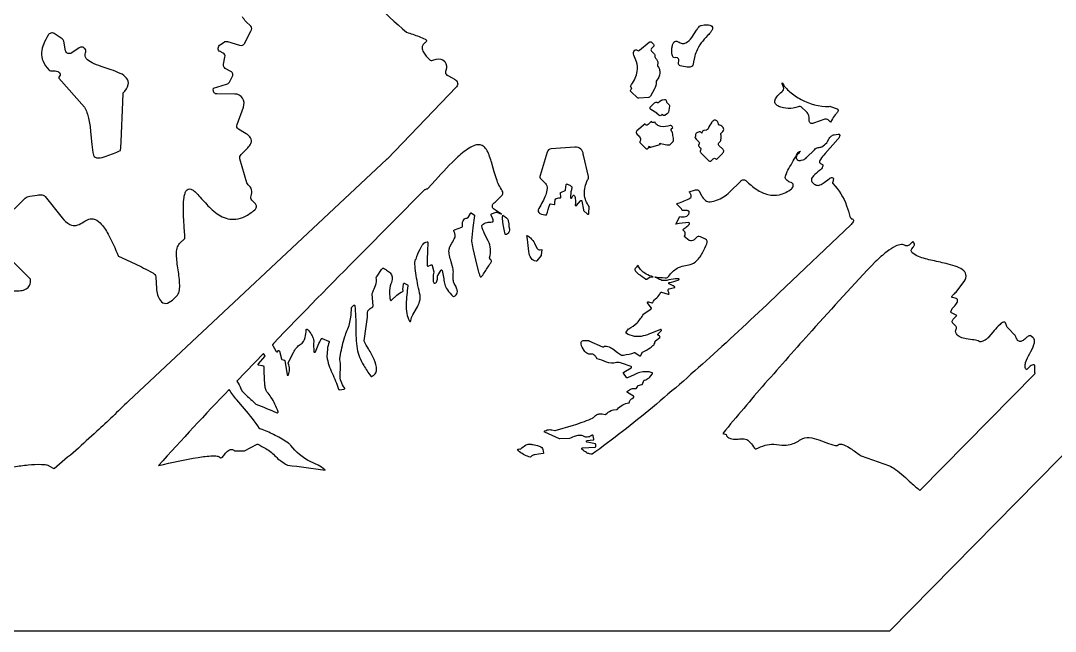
# Model space of a CAD drawing. Extents: x -22 to 58, y -5 to 29.
# Drawn here: x 4.61 to 18.03, y -5 to 2.92 of the extents above; entities that cross this region are included whole.
import ezdxf

# ---------------------------------------------------------------- set-up
doc = ezdxf.new("R2010")
doc.units = 0
doc.header["$LTSCALE"] = 100
doc.layers.add('LAYER_1', color=1, linetype='CONTINUOUS')

msp = doc.modelspace()

# ---------------------------------------------------------------- linework, layer by layer
at = {"layer": 'LAYER_1', "color": 7}
msp.add_lwpolyline([(-5.497102, 11.498908), (32.127996, 11.498865), (15.876968, -4.999994), (-21.998087, -4.999998), (-5.497102, 11.498908)], close=True, dxfattribs=at)
at = {"layer": 'LAYER_1', "color": 0}
for points in [[(8.842035, 3.63143, 0.078516), (9.613968, 2.765365, -0.010435), (9.774321, 2.710512, -0.041572), (9.852626, 2.676066, -0.080146), (9.868325, 2.663784, -0.207035), (9.87229, 2.65335, -0.154863), (9.867446, 2.64368, -0.040768), (9.856719, 2.633687, 0.048629), (9.82932, 2.608398, 0.167756), (9.8135, 2.568807, 0.143222), (9.832666, 2.506235, 0.065436), (9.910224, 2.412006, 0.281078), (9.951988, 2.402809), (9.998449, 2.416109, -0.305601), (10.108492, 2.387208, -0.292294), (10.121193, 2.271708, 0.132901), (10.115903, 2.242687, 0.150183), (10.125856, 2.220779, 0.078406), (10.14692, 2.203641), (10.205864, 2.174301), (10.235481, 2.157411, -0.186417), (10.274355, 2.107474, -0.26394), (10.260788, 2.060092), (9.359606, 1.121738), (9.358468, 1.120601), (6.003237, -2.016777, -0.009065), (5.59409, -2.407605, -0.015983), (5.039237, -2.892363), (4.976737, -2.859502, 0.085391), (4.962366, -2.851794, 0.040346), (4.940541, -2.846051, 0.036599), (4.87825, -2.840012, 0.03015), (4.705128, -2.846611, 0.022688), (4.516874, -2.872179, 0.045483)], [(4.521398, 0.472719), (4.663571, 0.614892, -0.14166), (4.692284, 0.631285, -0.033377), (4.820757, 0.655623, -0.057273), (4.884488, 0.656145, -0.06928), (4.908475, 0.649868, -0.134143), (4.924256, 0.637849), (4.925638, 0.63603), (5.144284, 0.362026, 0.11076), (5.244868, 0.272975, 0.174108), (5.328468, 0.262256, 0.079989), (5.402216, 0.294557), (5.437625, 0.315805), (5.473246, 0.334567, -0.150262), (5.548687, 0.346974, -0.15703), (5.635674, 0.296468, -0.068594), (5.741338, 0.147736, -0.030309), (5.872812, -0.134533, -0.073859), (5.872812, -0.134533, -0.033779), (5.872822, -0.134549), (5.877721, -0.137094), (6.09041, -0.236891, -0.021421), (6.311347, -0.349656, -0.04522), (6.346818, -0.373749, -0.192374), (6.361666, -0.404333), (6.365551, -0.487162, 0.021449), (6.370685, -0.574425, 0.06236), (6.389634, -0.657898, 0.107025), (6.434964, -0.729356, 0.295511), (6.510375, -0.745302, 0.118189), (6.595535, -0.688569), (6.62908, -0.655026, 0.132875), (6.661176, -0.595352, 0.064798), (6.670043, -0.51378, 0.034622), (6.64906, -0.314144, -0.034607), (6.628072, -0.114512, -0.064792), (6.636933, -0.032947, -0.132892), (6.66902, 0.026719), (6.734642, 0.092337, 0.110169), (6.73551, 0.093938, 0.041977), (6.736149, 0.096738, 0.031454), (6.736797, 0.105742), (6.735954, 0.136069), (6.728801, 0.235536, -0.022109), (6.717334, 0.506052, -0.037315), (6.727134, 0.629292, -0.040271), (6.739004, 0.67745, -0.077027), (6.756699, 0.712649, -0.145994), (6.781099, 0.731901, -0.160856), (6.813087, 0.732217, -0.090662), (6.853545, 0.71061, -0.046667), (6.903355, 0.664092, 0.008009), (7.036378, 0.516338, 0.074273), (7.199143, 0.385243, 0.16058), (7.398779, 0.343274, 0.082144), (7.514651, 0.378359, 0.062627), (7.642413, 0.462899, 0.199385), (7.664284, 0.503006, 0.23581), (7.650855, 0.542923), (7.605099, 0.58868, -0.295839), (7.595193, 0.643034, 0.154183), (7.601032, 0.724811, 0.173008), (7.557962, 0.78914, -0.164187), (7.541627, 0.813238), (7.450118, 1.12429, -0.278659), (7.466103, 1.180708), (7.541599, 1.256203, 0.055387), (7.582269, 1.305411, 0.09633), (7.599434, 1.34657, 0.24266), (7.579088, 1.410866, 0.073771), (7.512236, 1.461332), (7.430552, 1.51021, -0.179021), (7.411686, 1.535756, -0.160171), (7.413318, 1.569341), (7.495462, 1.796234, 0.244861), (7.484393, 1.911731, 0.26191), (7.385205, 1.964026), (7.15337, 1.965517, -0.207354), (7.118512, 1.980201, -0.205579), (7.105878, 2.016049), (7.107099, 2.040715), (7.277962, 2.091247, 0.200576), (7.314539, 2.120609), (7.35158, 2.186365, 0.188219), (7.357873, 2.226481, 0.215822), (7.335, 2.256727), (7.260807, 2.297219, -0.16948), (7.240433, 2.31937, -0.155903), (7.237846, 2.35068), (7.257224, 2.441755, 0.161344), (7.254166, 2.474093, 0.175928), (7.232339, 2.496215), (7.194812, 2.514478, -0.308543), (7.168705, 2.559092, -0.251797), (7.197552, 2.608242), (7.245256, 2.63847, -0.227097), (7.291496, 2.645526), (7.446996, 2.597058, 0.160883), (7.483442, 2.597894, 0.190141), (7.511666, 2.621892), (7.593485, 2.778935, 0.163506), (7.604054, 2.814456, 0.188072), (7.59028, 2.846069), (7.529575, 2.906778, -0.090275), (7.484554, 2.965774, -0.055828)], [(4.523541, -0.586855, 0.048083), (4.608506, -0.583647, 0.094114), (4.676034, -0.561822, 0.147239), (4.720309, -0.515723, 0.12267), (4.735512, -0.439695, -0.038187), (4.735598, -0.438656, 0.076663), (4.735718, -0.436512, 0.153369), (4.735299, -0.435674), (4.474674, -0.176569, -0.144613)]]:
    msp.add_lwpolyline(points, format="xyb", dxfattribs=at)
for points in [[(13.428228, 2.85318, -0.042309), (13.434058, 2.854988), (13.474578, 2.860931, -0.081874), (13.546322, 2.856802, -0.127196), (13.572417, 2.843174, -0.223211), (13.5817, 2.818047, -0.125595), (13.566452, 2.778577, -0.054013), (13.518953, 2.72192, 0.096343), (13.372611, 2.517245, 0.044303), (13.347313, 2.440059), (13.336037, 2.380442, -0.062002), (13.325365, 2.338992, -0.208873), (13.301876, 2.31631, -0.112216), (13.252152, 2.312995, -0.032022), (13.162771, 2.329648, -0.171428), (13.147143, 2.338737, -0.137722), (13.141223, 2.354031, -0.051222), (13.141122, 2.373025, 0.048617), (13.142823, 2.412097, 0.140614), (13.136848, 2.427164, 0.172349), (13.121139, 2.435912, 0.087065), (13.091807, 2.435837, -0.27521), (13.071411, 2.444683, -0.108133), (13.05858, 2.47319, -0.087743), (13.055251, 2.559607, -0.047644), (13.064574, 2.602726, -0.084438), (13.081103, 2.635923, -0.188195), (13.104747, 2.651805, -0.201238), (13.135417, 2.642974, 0.120909), (13.188312, 2.620962, 0.136139), (13.23494, 2.627782, 0.128126), (13.312618, 2.697848), (13.374899, 2.793029, -0.030948), (13.402279, 2.831242, -0.108771), (13.428228, 2.85318)], [(5.93702, 1.979633, 0.138203), (6.002706, 2.089614, 0.231416), (5.981316, 2.17128, 0.103512), (5.898279, 2.232359, 0.033369), (5.779026, 2.280581), (5.648985, 2.323674, -0.032464), (5.533586, 2.369367, -0.11515), (5.45826, 2.42539, -0.269407), (5.448437, 2.49947, 0.301362), (5.438209, 2.553069), (5.430964, 2.560313, 0.188529), (5.399273, 2.574095, 0.163942), (5.363717, 2.563408), (5.269575, 2.498738, -0.243898), (5.219941, 2.490841, -0.280776), (5.189496, 2.526444), (5.166563, 2.648592, 0.211588), (5.146784, 2.678959), (5.040917, 2.749274, 0.227505), (4.998582, 2.755133, 0.196655), (4.962221, 2.727017, 0.041093), (4.905012, 2.614278, 0.079046), (4.878416, 2.502258, 0.112997), (4.896348, 2.390954, 0.101319), (4.972721, 2.280365, 0.130297), (4.994311, 2.266403, 0.087347), (5.016126, 2.265019, -0.099952), (5.086968, 2.25871, -0.298412), (5.119968, 2.221912, -0.163432), (5.117338, 2.208332, 0.023883), (5.101869, 2.182669, 0.241171), (5.102764, 2.170785), (5.432835, 1.792517, -0.080296), (5.487338, 1.650363, -0.030663), (5.514241, 1.480173), (5.530225, 1.311051, 0.037261), (5.551968, 1.172101, 0.211662), (5.572167, 1.145673, 0.122947), (5.609688, 1.137353, 0.076827), (5.715497, 1.158265, 0.015889), (5.901741, 1.23292, 0.099), (5.901862, 1.232996, 0.057283), (5.901984, 1.233137, 0.054694), (5.902229, 1.233618, 0.038435), (5.902728, 1.235354), (5.905908, 1.265699), (5.91054, 1.349956), (5.929764, 1.860016), (5.936282, 1.976782), (5.936841, 1.979309, -0.086373), (5.93702, 1.979633)], [(12.568846, 2.53003, -0.191094), (12.586241, 2.539124, -0.240553), (12.603091, 2.533774), (12.605398, 2.531467, 0.208428), (12.620284, 2.525823, 0.169394), (12.636717, 2.532392), (12.75935, 2.636302, -0.17014), (12.77595, 2.642969, -0.211154), (12.790962, 2.63714), (12.816118, 2.611333, -0.220973), (12.821662, 2.595248, -0.17738), (12.813567, 2.578227), (12.791123, 2.555785, 0.177062), (12.782927, 2.538616, 0.22281), (12.788468, 2.522566), (12.82985, 2.481184, -0.276494), (12.834571, 2.460613, 0.216693), (12.838346, 2.43667, 0.036849), (12.845957, 2.426215), (12.85495, 2.415289, -0.27001), (12.868224, 2.344628, 0.283346), (12.873056, 2.323785, -0.13372), (12.893095, 2.28588, -0.080422), (12.897134, 2.235419, -0.178308), (12.858996, 2.14251, 0.236861), (12.850312, 2.12042, -0.149449), (12.827169, 2.03009), (12.775548, 1.937215, -0.265255), (12.7527, 1.920987), (12.625342, 1.910648, -0.215743), (12.609795, 1.915723), (12.524882, 1.993416, -0.238237), (12.518582, 2.009644, -0.1863), (12.526889, 2.027281), (12.537284, 2.037676), (12.524962, 2.049944, -0.194461), (12.519334, 2.063664, -0.160109), (12.524393, 2.079278), (12.530741, 2.088397, 0.11683), (12.604852, 2.258364, 0.115802), (12.594265, 2.381284), (12.561442, 2.468169, -0.096008), (12.556212, 2.501539, -0.173523), (12.568846, 2.53003)], [(14.484417, 2.111845, 0.078336), (14.584501, 1.994439, 0.058606), (14.731006, 1.894197, 0.128518), (15.094382, 1.804081, -0.164188), (15.113217, 1.804785), (15.200677, 1.77344, -0.220882), (15.209606, 1.765185, -0.143446), (15.210232, 1.750049, -0.129765), (15.188548, 1.710616, 0.042206), (15.137411, 1.643157), (15.114378, 1.598026), (15.0832, 1.629203, 0.29942), (15.037988, 1.637455), (14.892887, 1.585758, -0.239974), (14.853646, 1.589073, -0.263627), (14.836275, 1.622341, 0.062717), (14.832488, 1.680771, 0.137728), (14.796441, 1.736208), (14.740674, 1.79192, 0.309253), (14.693402, 1.799412, -0.096469), (14.564213, 1.778731, -0.10558), (14.44023, 1.804358, -0.118392), (14.401661, 1.834494, -0.192633), (14.390158, 1.876156, -0.137146), (14.41431, 1.929326, -0.067286), (14.482705, 1.993987, 0.146602), (14.502686, 2.020873, 0.172772), (14.503087, 2.051869), (14.487075, 2.09692, -0.088205), (14.484417, 2.111845)], [(12.982666, 1.875451), (12.983638, 1.866444, 0.197864), (12.98961, 1.85401), (13.020275, 1.825408, -0.263858), (13.025863, 1.80636), (13.0117, 1.730105, -0.208096), (12.99943, 1.711703), (12.96961, 1.691648, -0.154951), (12.954306, 1.687018, -0.185918), (12.940898, 1.692463), (12.929717, 1.703208), (12.918618, 1.692163, -0.177962), (12.901481, 1.68396, -0.222544), (12.885481, 1.689478), (12.86087, 1.714034, 0.059251), (12.857775, 1.716483), (12.780516, 1.765463, -0.268923), (12.77167, 1.781852, -0.207976), (12.779945, 1.801309), (12.830312, 1.851624, -0.147806), (12.844773, 1.859531, -0.177841), (12.859539, 1.857403, 0.060582), (12.867713, 1.853779, 0.129063), (12.875594, 1.853607, 0.094132), (12.884783, 1.858101, 0.039884), (12.896878, 1.868474), (12.90041, 1.871573), (12.920571, 1.885817, -0.138377), (12.933925, 1.890813), (12.961087, 1.892955, -0.193434), (12.975702, 1.888682, -0.200139), (12.982666, 1.875451)], [(12.832863, 1.606412), (12.828005, 1.601553, -0.228945), (12.806512, 1.593845, -0.294927), (12.79061, 1.606384), (12.788764, 1.611758), (12.745698, 1.569502, -0.237079), (12.723882, 1.561526, -0.301573), (12.708059, 1.574416), (12.707245, 1.57686), (12.600189, 1.486298, 0.187536), (12.590363, 1.469258, 0.230482), (12.594925, 1.452215, -0.018713), (12.636755, 1.408749, -0.130193), (12.646883, 1.385028, -0.140333), (12.641138, 1.354656, 0.14203), (12.638919, 1.341245, 0.165995), (12.644477, 1.329991), (12.707893, 1.266569, 0.041948), (12.718243, 1.257581, 0.079666), (12.726685, 1.25317, 0.26339), (12.739693, 1.255647, 0.081129), (12.750615, 1.269134), (12.76315, 1.28877), (12.765185, 1.272731), (12.901792, 1.31197), (12.899839, 1.326302, 0.039462), (12.909391, 1.322705), (12.966565, 1.309891, 0.03393), (13.007811, 1.305573, 0.046014), (13.023181, 1.306455, 0.051085), (13.028651, 1.307915, 0.100646), (13.032299, 1.310152), (13.071048, 1.348903, 0.096288), (13.073264, 1.352395, 0.052359), (13.074721, 1.357486, 0.048907), (13.07565, 1.371608, 0.03507), (13.071635, 1.4096, 0.028253), (13.05661, 1.476506, 0.125458), (13.052241, 1.484077), (13.05091, 1.485459, -0.275362), (13.046516, 1.50603, -0.220527), (13.061795, 1.524077), (13.064941, 1.525652), (13.058807, 1.543069, 0.203887), (13.0487, 1.554047, 0.183771), (13.032812, 1.554687, -0.115027), (12.911263, 1.543549, -0.11736), (12.86222, 1.563611, -0.163774), (12.832863, 1.606412)], [(13.467902, 1.491049, 0.196683), (13.450185, 1.479624, 0.212234), (13.44511, 1.460113), (13.44541, 1.458781), (13.431539, 1.470152, 0.283134), (13.409505, 1.472869), (13.379275, 1.460983, 0.158838), (13.365227, 1.449254, 0.174634), (13.361256, 1.432215, -0.134917), (13.359877, 1.41617, -0.039953), (13.35736, 1.411165), (13.355005, 1.407005, 0.243462), (13.354927, 1.397717, 0.062847), (13.359275, 1.390839), (13.36793, 1.381305), (13.405299, 1.343935, -0.190228), (13.411011, 1.330601, -0.154407), (13.406548, 1.315231, 0.049421), (13.40141, 1.306121, 0.129439), (13.400117, 1.297928, 0.117451), (13.403708, 1.289065, 0.050349), (13.413221, 1.277944), (13.425788, 1.265322, -0.189071), (13.431542, 1.25197, -0.155378), (13.427118, 1.236581, 0.049609), (13.421931, 1.227526, 0.129926), (13.420593, 1.219333, 0.117827), (13.424167, 1.210423, 0.050699), (13.433713, 1.199215), (13.534009, 1.098916, 0.221516), (13.550126, 1.093347, 0.17832), (13.567363, 1.101601), (13.589509, 1.123747, -0.176218), (13.606705, 1.131907, -0.220916), (13.622803, 1.126431), (13.632193, 1.116991), (13.709724, 1.194522, 0.053204), (13.722458, 1.209637, 0.123135), (13.727355, 1.222617, 0.147006), (13.724522, 1.234982, 0.073301), (13.714067, 1.248251), (13.663268, 1.299109, -0.222529), (13.657668, 1.315194, -0.177675), (13.66587, 1.332376), (13.676996, 1.343558, 0.110443), (13.68806, 1.362466, 0.058473), (13.69341, 1.387719, 0.084369), (13.690162, 1.438676, -0.272005), (13.697677, 1.463234), (13.714638, 1.48014, 0.192507), (13.726562, 1.505637, 0.150878), (13.719305, 1.530866, 0.226379), (13.675532, 1.559408, -0.189422), (13.662384, 1.565562, -0.19163), (13.657378, 1.579247, 0.092401), (13.655258, 1.593327, 0.10677), (13.644488, 1.608365), (13.636213, 1.61664, 0.311985), (13.604421, 1.624766, 0.12919), (13.57244, 1.599622, 0.077049), (13.525056, 1.515581, -0.266533), (13.503724, 1.497506), (13.467902, 1.491049)], [(14.722981, 1.225133), (14.721677, 1.223828, 0.029415), (14.687351, 1.186119, 0.077436), (14.670024, 1.157318, 0.16249), (14.668536, 1.134282, 0.128306), (14.681728, 1.113869, 0.254406), (14.714591, 1.101252, 0.042774), (14.733872, 1.105645), (14.758095, 1.112676, 0.131772), (14.801241, 1.139865), (14.903363, 1.241983, -0.064247), (14.928324, 1.261587, -0.100809), (14.952288, 1.270341, 0.090009), (14.999381, 1.282331, 0.084102), (15.063366, 1.33197, 0.060663), (15.075667, 1.350053), (15.09015, 1.378294, -0.105431), (15.121275, 1.416963, -0.134824), (15.160323, 1.437399), (15.209823, 1.445163, -0.080055), (15.219693, 1.445325, -0.12286), (15.226933, 1.442373, -0.136035), (15.231384, 1.43646, -0.097712), (15.232889, 1.427738, -0.114103), (15.226845, 1.405363, -0.06705), (15.209606, 1.380628), (15.041321, 1.192566, 0.031281), (14.982612, 1.116517, 0.061161), (14.969243, 1.090494, 0.088981), (14.967759, 1.081422, 0.189627), (14.9702, 1.075333, 0.147247), (15.001488, 1.056798, -0.292248), (15.01325, 1.045962, -0.096683), (15.013797, 1.036174, -0.0603), (15.010662, 1.023912, -0.139957), (14.970256, 0.973785, 0.035881), (14.892016, 0.903581, 0.166485), (14.8642, 0.85511, 0.238935), (14.876985, 0.818585, 0.122866), (14.928713, 0.783653, 0.172401), (14.976189, 0.786389, 0.062582), (15.028744, 0.817192), (15.095709, 0.866459, -0.064273), (15.116663, 0.878089, -0.111386), (15.134627, 0.881109, -0.213729), (15.146621, 0.875501, -0.18204), (15.150067, 0.861708, -0.057673), (15.146378, 0.840257, 0.047308), (15.138075, 0.812875, 0.215029), (15.142142, 0.80336, -0.107825), (15.321308, 0.517327, -0.014452), (15.365145, 0.375805), (15.370696, 0.361683, 0.062647), (15.372374, 0.359392, 0.06596), (15.385265, 0.348914, 0.098085), (15.395552, 0.345392, -0.247395), (15.407829, 0.337872, -0.17569), (15.409174, 0.32064, -0.149476), (15.381303, 0.27486), (14.443051, -0.617417, -0.005201), (13.596939, -1.404874, -0.011122), (12.802518, -2.097634, -0.017224), (12.019339, -2.70582, -0.102627), (11.985, -2.70083, -0.049234), (11.948638, -2.684053, -0.042352), (11.887563, -2.640691, -0.308404), (11.884492, -2.629974, -0.311286), (11.893284, -2.62308), (12.059477, -2.611848, 0.185679), (12.065918, -2.608837, 0.184688), (12.068677, -2.602266), (12.069627, -2.581722, 0.179075), (12.067524, -2.575197, 0.176982), (12.061674, -2.571603), (11.95367, -2.548155, -0.176317), (11.947892, -2.544473, -0.178021), (11.945882, -2.537923, -0.178234), (11.948537, -2.531586, -0.178494), (11.954698, -2.528506), (12.035245, -2.519985, 0.2219), (12.042406, -2.515915, 0.225193), (12.044009, -2.507856), (12.034563, -2.465738, 0.264371), (12.028512, -2.458384, 0.259866), (12.019123, -2.459415, -0.092008), (11.971877, -2.481037, -0.21447), (11.909977, -2.470541), (11.909705, -2.47038, 0.147703), (11.861432, -2.459749, 0.060322), (11.80539, -2.469375, 0.043797), (11.728591, -2.499309, -0.113601), (11.72452, -2.500337), (11.601449, -2.504872, -0.116248), (11.597082, -2.504026), (11.408477, -2.420174, -0.299901), (11.402591, -2.41114, -0.298424), (11.408312, -2.401994, -0.123129), (11.470509, -2.385102, -0.046756), (11.498823, -2.389212), (11.537, -2.398195, 0.145426), (11.54243, -2.397923), (11.779204, -2.326261, 0.029277), (12.003712, -2.246583), (12.023868, -2.236423, 0.061518), (12.035866, -2.227959, -0.063491), (12.076489, -2.195202, -0.095314), (12.112485, -2.18191, -0.07031), (12.148699, -2.181893), (12.189977, -2.188962, 0.234485), (12.198228, -2.186792, -0.076238), (12.265497, -2.139418, -0.051818), (12.296337, -2.13097), (12.342737, -2.123427, 0.155757), (12.347973, -2.120852, -0.053683), (12.417032, -2.063182, -0.086738), (12.496387, -2.037837, 0.151919), (12.501608, -2.035057, 0.15219), (12.504284, -2.029777, -0.173174), (12.522453, -1.994436, -0.044853), (12.538165, -1.982623), (12.557962, -1.970455, 0.268948), (12.562737, -1.962041, 0.266537), (12.558095, -1.953549), (12.479453, -1.904103, -0.257698), (12.474756, -1.895884, -0.258914), (12.479016, -1.887442, -0.068108), (12.531462, -1.856945, -0.098553), (12.587893, -1.852053, 0.302651), (12.597284, -1.846627), (12.610878, -1.820816, -0.233123), (12.617638, -1.81553), (12.666917, -1.802013, 0.262072), (12.673756, -1.795502), (12.69202, -1.749013, -0.23725), (12.698587, -1.743258, 0.119932), (12.758289, -1.715328, 0.041788), (12.777896, -1.694169), (12.80228, -1.663833, 0.258995), (12.804123, -1.654494, 0.260188), (12.797284, -1.647872, 0.150094), (12.639223, -1.644705, 0.037203), (12.565596, -1.673281), (12.477988, -1.714522, -0.17819), (12.471075, -1.715078, -0.181458), (12.465505, -1.710994), (12.428677, -1.653651, -0.215038), (12.427346, -1.645813, -0.215498), (12.432127, -1.639459), (12.526973, -1.586785, 0.295915), (12.532099, -1.577478, 0.29296), (12.525941, -1.56888, 0.018942), (12.426525, -1.531721, 0.028001), (12.372945, -1.517155), (12.35112, -1.514091, 0.075476), (12.334866, -1.515065, -0.172045), (12.206206, -1.511031, 0.041544), (12.087075, -1.466292, -0.216436), (12.080698, -1.461549, 0.04614), (12.05758, -1.427749, 0.08658), (12.038145, -1.410888, 0.109555), (12.020913, -1.405491, 0.04912), (12.004403, -1.406081), (11.987137, -1.407182, -0.088023), (11.967634, -1.403316, -0.132785), (11.916, -1.358777), (11.91535, -1.357856, -0.087785), (11.87764, -1.275542, -0.118787), (11.878032, -1.252172, -0.166422), (11.888023, -1.237969, -0.107188), (11.905189, -1.230912, -0.050201), (11.927104, -1.228982), (11.975485, -1.232427, -0.082768), (11.978662, -1.233269), (12.155839, -1.313077, 0.275156), (12.165748, -1.312127, -0.233478), (12.222705, -1.306017, -0.07539), (12.288244, -1.339083), (12.350831, -1.385285, 0.042576), (12.398937, -1.418588, 0.048515), (12.398937, -1.418588, 0.041055), (12.399181, -1.418722, 0.084549), (12.403035, -1.4197), (12.409214, -1.419978), (12.427336, -1.4187, 0.046301), (12.570284, -1.387112, -0.278836), (12.580268, -1.388356), (12.637937, -1.429691, 0.235618), (12.646485, -1.431073, 0.235746), (12.652887, -1.42521), (12.669445, -1.384828, -0.182481), (12.674166, -1.379947, 0.036366), (12.773825, -1.323616, 0.062293), (12.818698, -1.284816, 0.177064), (12.837421, -1.243391, -0.221445), (12.84076, -1.235872), (12.89726, -1.189797, 0.257539), (12.900977, -1.181191, 0.255719), (12.895902, -1.173348), (12.876827, -1.162738, -0.23686), (12.871887, -1.155522, -0.234815), (12.874464, -1.147187), (12.916035, -1.104313, 0.172883), (12.918925, -1.09829, 0.174202), (12.917312, -1.091801, 0.17176), (12.912021, -1.087751, 0.173206), (12.905346, -1.087974), (12.790926, -1.134886, -0.038878), (12.682187, -1.171033, -0.211016), (12.464256, -1.137691, -0.215805), (12.459724, -1.131101, -0.214602), (12.461462, -1.123281), (12.491666, -1.080974, -0.115411), (12.494921, -1.07788, 0.064666), (12.604593, -0.999876, 0.05918), (12.687378, -0.887376, -0.113632), (12.690174, -0.884419), (12.78426, -0.819313, 0.218014), (12.788492, -0.812691, 0.213868), (12.786567, -0.805069), (12.739866, -0.743438, -0.162999), (12.737812, -0.737478, -0.163336), (12.739807, -0.731498, -0.163458), (12.744907, -0.727838, -0.162082), (12.751209, -0.728026), (12.795275, -0.744037, 0.200859), (12.802865, -0.743713, 0.196454), (12.808032, -0.73812, -0.095836), (12.830237, -0.700869), (12.857864, -0.675738, 0.159204), (12.906268, -0.611766, -0.197275), (12.911117, -0.606047, -0.194655), (12.918591, -0.605309), (13.004835, -0.631198, 0.289642), (13.014898, -0.628513, 0.292072), (13.017016, -0.618253, -0.030672), (13.004691, -0.580899, -0.110277), (13.004423, -0.570779, -0.186079), (13.009043, -0.564287, -0.080712), (13.019271, -0.559865), (13.090803, -0.543438), (13.091674, -0.543163, 0.104091), (13.094044, -0.541806, 0.184177), (13.094926, -0.54006, 0.139694), (13.094444, -0.537964, 0.067158), (13.09272, -0.535558, 0.05359), (13.086042, -0.529975, 0.056324), (13.02, -0.496951, -0.162114), (13.015298, -0.492801, -0.160301), (13.014032, -0.486635, -0.159211), (13.016661, -0.480907, -0.163768), (13.0222, -0.477931, 0.05556), (13.135174, -0.447399), (13.13523, -0.447347, 0.158937), (13.13523, -0.447347, 0.063701), (13.148296, -0.440084, 0.113691), (13.150676, -0.437275, 0.269113), (13.15054, -0.434991, 0.092468), (13.149581, -0.434044, 0.054434), (13.148057, -0.433226, 0.053993), (13.143395, -0.43197, 0.040974), (13.128213, -0.430954, 0.045566), (13.014142, -0.445603, -0.038207), (12.960638, -0.454357, -0.088802), (12.926309, -0.451166, -0.051243), (12.895149, -0.437528), (12.851153, -0.414942, 0.042849), (12.851153, -0.414942), (12.850964, -0.414856, 0.047405), (12.831398, -0.407178, 0.017663), (12.969417, -0.417112, 0.256601), (13.016393, -0.394612, -0.095508), (13.121351, -0.29422, -0.094227), (13.211395, -0.261526, 0.02657), (13.29341, -0.245959, 0.13058), (13.37428, -0.196947, 0.09308), (13.456978, -0.086007, -0.025878), (13.506764, 0.021616, 0.191767), (13.512495, 0.057419, 0.228812), (13.491784, 0.083109), (13.424539, 0.114538, 0.311777), (13.369312, 0.10262), (13.341768, 0.076109, -0.157142), (13.311047, 0.060631, -0.193062), (13.280713, 0.067478), (13.212299, 0.115809, 0.242738), (13.228692, 0.154811, 0.219427), (13.203587, 0.195298, -0.252307), (13.199543, 0.203517, -0.253183), (13.203882, 0.211605, 0.026686), (13.24954, 0.245999, 0.036033), (13.270618, 0.266463, 0.103211), (13.282228, 0.285176, 0.242113), (13.280657, 0.293856, 0.239919), (13.272788, 0.297876, 0.011457), (13.106488, 0.278876), (13.158784, 0.376601, 0.124816), (13.233543, 0.375554, 0.271728), (13.278406, 0.426262), (13.278485, 0.426506, 0.120334), (13.279385, 0.437153, 0.148788), (13.275289, 0.445028, 0.099223), (13.266962, 0.450517, 0.053135), (13.255172, 0.454006, 0.052661), (13.188689, 0.45568, 0.144109), (13.1787, 0.474892), (13.114685, 0.540865, 0.024294), (13.275075, 0.607543, 0.058577), (13.300359, 0.622494, 0.060848), (13.30185, 0.624309, 0.159217), (13.306267, 0.642172, 0.08941), (13.301259, 0.661393, 0.071181), (13.279217, 0.694813, -0.109465), (13.277103, 0.698506), (13.363016, 0.722006, -0.158643), (13.391023, 0.721225, -0.180237), (13.410724, 0.704041), (13.43793, 0.650469, 0.067051), (13.491571, 0.584502, 0.130952), (13.516121, 0.570981, 0.076863), (13.549831, 0.567804, 0.076095), (13.634654, 0.587203, 0.100624), (13.803402, 0.692097), (13.947532, 0.836227, -0.174976), (13.981465, 0.852604, -0.216661), (14.013528, 0.842199, 0.045501), (14.155038, 0.727787, 0.082977), (14.299741, 0.661772, 0.119536), (14.449447, 0.659559, 0.107337), (14.605964, 0.736553, 0.254118), (14.628627, 0.782384, 0.150021), (14.620842, 0.804843, 0.15906), (14.601705, 0.817935, -0.049626), (14.572869, 0.827777, -0.070678), (14.533859, 0.860376, -0.195457), (14.525729, 0.882257, -0.080435), (14.531249, 0.914463, -0.048564), (14.571329, 1.000576, 0.007671), (14.684307, 1.19471, -0.224136), (14.722981, 1.225133)], [(7.884339, -1.267462), (7.875575, -1.286431, 0.24462), (7.875818, -1.295415), (7.920271, -1.374438, 0.246706), (7.927842, -1.379403, 0.248239), (7.936363, -1.376148), (7.946434, -1.36434, -0.290128), (7.956284, -1.36084, -0.29559), (7.963855, -1.368144), (7.989524, -1.468494, 0.244691), (7.995363, -1.475305, 0.04673), (8.026162, -1.485648, -0.153959), (8.031402, -1.488519, -0.155026), (8.033977, -1.493895), (8.062335, -1.672434, 0.170516), (8.065336, -1.678194, 0.166338), (8.071288, -1.680844, 0.173185), (8.077697, -1.679274, 0.169846), (8.081685, -1.673983, 0.083991), (8.09609, -1.603569, 0.083739), (8.077181, -1.525974, -0.224298), (8.077803, -1.517805), (8.143961, -1.386394, -0.043782), (8.185288, -1.323831, -0.099239), (8.234524, -1.28114, 0.195988), (8.296544, -1.192026, 0.06321), (8.311103, -1.092698, -0.152474), (8.312968, -1.0871, -0.152097), (8.317724, -1.08358, -0.152372), (8.32364, -1.083301, -0.151529), (8.328662, -1.086483, -0.039505), (8.381276, -1.158223, -0.048716), (8.401934, -1.20043, -0.111027), (8.408063, -1.239101, 0.037416), (8.410614, -1.37441, 0.168774), (8.413174, -1.380338, 0.165862), (8.418866, -1.383419, 0.173128), (8.425356, -1.382392, 0.168969), (8.429748, -1.377474, -0.020773), (8.506193, -1.207245, -0.191566), (8.511739, -1.202458, -0.188743), (8.519059, -1.202738), (8.601717, -1.237695, -0.188304), (8.606893, -1.242787, -0.190478), (8.607224, -1.250041, 0.052201), (8.585452, -1.343071), (8.579005, -1.437667), (8.579138, -1.439592, 0.069766), (8.647173, -1.654346, -0.031996), (8.731245, -1.86079, 0.171997), (8.735119, -1.866121, 0.168169), (8.7415, -1.867848), (8.802535, -1.860766, 0.273977), (8.810295, -1.854577, 0.275255), (8.808859, -1.844726, -0.196263), (8.751856, -1.668945), (8.756773, -1.580983, 0.060736), (8.748339, -1.478266, -0.053014), (8.747728, -1.468659), (8.754834, -1.412686, -0.027038), (8.811918, -1.180221, -0.039453), (8.842563, -1.097635, 0.077383), (8.888887, -0.925927, 0.025315), (8.899252, -0.805447, -0.198829), (8.902181, -0.798719), (8.924953, -0.775951, -0.293473), (8.935292, -0.773533, -0.296254), (8.94191, -0.781891, -0.023257), (8.953964, -1.061703, 0.033297), (8.971082, -1.337584, 0.0602), (9.004032, -1.446436, 0.029925), (9.057782, -1.553712, 0.027376), (9.14761, -1.69197, 0.162763), (9.152681, -1.695618, 0.159151), (9.158957, -1.695498, 0.155499), (9.207354, -1.661937, 0.145482), (9.224185, -1.611067, 0.111525), (9.191884, -1.47858, 0.027601), (9.119523, -1.340398, -0.02896), (9.064571, -1.238884, -0.135695), (9.063977, -1.233785), (9.090426, -1.046902), (9.104372, -0.928977), (9.107629, -0.873649), (9.107259, -0.869013, 0.054226), (9.10658, -0.865966, -0.147374), (9.106735, -0.856868, -0.075598), (9.111663, -0.846715, -0.060487), (9.130984, -0.825348, -0.035948), (9.1735, -0.793073, 0.276392), (9.177977, -0.784148), (9.168103, -0.623277, -0.103333), (9.168535, -0.61953, -0.029162), (9.19045, -0.562237), (9.209781, -0.517952, 0.137047), (9.22015, -0.412852, -0.245967), (9.223221, -0.404305, 0.036025), (9.230285, -0.395984), (9.289186, -0.311272), (9.302478, -0.294975, -0.059236), (9.305307, -0.292691, -0.274409), (9.315264, -0.292715, -0.027185), (9.367141, -0.325657, -0.083857), (9.408291, -0.366447, -0.141445), (9.426728, -0.420954, -0.116247), (9.410464, -0.495053, 0.105461), (9.391359, -0.611429, 0.043995), (9.401807, -0.70371, 0.282102), (9.408698, -0.711253, 0.287311), (9.418685, -0.708706), (9.486003, -0.642817, -0.069983), (9.562788, -0.593478, 0.168179), (9.567446, -0.588999, 0.166467), (9.568323, -0.582569, -0.074888), (9.566658, -0.54), (9.573887, -0.496191, -0.251353), (9.57961, -0.488947, -0.255522), (9.588863, -0.489517), (9.623437, -0.510734, -0.296186), (9.628323, -0.520178, 0.01527), (9.60724, -0.760641, 0.049989), (9.614557, -0.878258, 0.099049), (9.651307, -0.977962, 0.15992), (9.656137, -0.981895, 0.159466), (9.662355, -0.982167, 0.164718), (9.667579, -0.978688, 0.15954), (9.669653, -0.972749, -0.11826), (9.693771, -0.895842), (9.741941, -0.815121, 0.068875), (9.782224, -0.723735, 0.128578), (9.782681, -0.614837, -0.023558), (9.732341, -0.357235, -0.029657), (9.721178, -0.238804, -0.046296), (9.72351, -0.198992, -0.058994), (9.727206, -0.186039, -0.134738), (9.732799, -0.178522, 0.157014), (9.736441, -0.173852, -0.026657), (9.787949, -0.044814, -0.062389), (9.828573, 0.019454, -0.185238), (9.878067, 0.050545, -0.223857), (9.885964, 0.048017, -0.227907), (9.889193, 0.040341, 0.010113), (9.878445, -0.256108, 0.25152), (9.882816, -0.264219, 0.253389), (9.891962, -0.265337), (9.93302, -0.250762, -0.219046), (9.941, -0.251301, -0.219585), (9.945992, -0.257601), (9.965638, -0.340533, -0.102076), (9.965724, -0.344522, 0.033708), (9.956552, -0.422353, 0.068966), (9.959825, -0.467367, 0.111218), (9.966654, -0.481849, 0.22644), (9.978177, -0.487344), (9.978614, -0.487344, 0.27286), (10.000083, -0.475455, 0.094545), (10.011264, -0.446474, 0.052134), (10.016032, -0.392498, -0.139804), (10.017335, -0.387399), (10.056363, -0.320856, -0.152276), (10.060652, -0.31679, -0.150444), (10.066512, -0.315919, -0.315075), (10.07476, -0.323678), (10.094079, -0.430598, 0.034968), (10.109194, -0.505343, 0.080368), (10.142119, -0.572304, 0.044525), (10.214866, -0.655867, 0.281401), (10.224775, -0.658391, 0.142456), (10.257994, -0.637473, 0.123701), (10.270068, -0.612754, 0.111069), (10.268925, -0.575053, 0.067904), (10.251108, -0.527881), (10.231761, -0.492534, -0.082791), (10.218621, -0.444538, -0.052047), (10.21943, -0.359419, 0.075735), (10.212914, -0.287747), (10.191275, -0.209186, -0.021215), (10.169757, -0.129548, -0.074204), (10.163606, -0.05464, -0.076017), (10.175838, -0.016258), (10.200073, 0.031088, 0.019833), (10.242032, 0.107856, -0.008511), (10.24217, 0.10821, 0.112793), (10.244652, 0.127032, 0.047223), (10.240868, 0.149827, 0.037106), (10.226784, 0.190463, -0.21246), (10.226863, 0.198416, -0.216346), (10.232752, 0.203817), (10.331374, 0.240128, 0.160458), (10.336178, 0.244071, 0.159321), (10.337666, 0.250113, -0.119595), (10.345401, 0.320364, -0.139163), (10.36606, 0.345493, -0.124486), (10.404181, 0.358416, 0.241859), (10.411642, 0.363223), (10.440866, 0.417633, -0.226868), (10.447382, 0.422951, -0.232561), (10.455685, 0.421376), (10.487953, 0.399369, -0.313966), (10.492756, 0.389352), (10.471977, 0.234149, 0.02577), (10.456528, 0.059613, 0.026985), (10.456518, 0.05943, -0.044529), (10.456518, 0.05943, -0.111776), (10.456521, 0.059407, 0.031863), (10.472412, -0.036084), (10.506163, -0.18385), (10.542546, -0.325261, 0.029915), (10.566323, -0.401674, 0.253171), (10.574142, -0.407045, 0.100117), (10.576398, -0.406784, 0.058939), (10.579012, -0.405595, 0.05644), (10.585219, -0.400664, 0.038919), (10.600877, -0.382192, 0.017459), (10.678494, -0.260652, -0.040352), (10.704724, -0.222565, 0.168567), (10.713444, -0.206216, 0.138982), (10.71082, -0.190567, 0.104812), (10.69276, -0.167828, -0.298725), (10.689693, -0.15749, 0.197945), (10.670335, 0.062668), (10.624388, 0.154353, -0.065567), (10.589067, 0.255105, -0.243875), (10.591481, 0.263708, -0.16453), (10.656684, 0.301132, -0.041155), (10.687011, 0.304531, 0.044122), (10.722172, 0.30649, 0.078491), (10.729807, 0.30915, 0.276168), (10.736951, 0.32175, 0.096685), (10.731043, 0.348797), (10.709421, 0.395978, -0.222057), (10.709016, 0.404144, -0.221427), (10.714818, 0.409899), (10.776666, 0.433912, -0.22735), (10.784996, 0.433562), (10.843724, 0.405502), (10.741685, 0.478069, -0.284176), (10.725866, 0.515326, -0.221165), (10.749528, 0.554841, 0.038947), (10.789417, 0.590444), (10.846846, 0.64792, 0.165283), (10.863078, 0.67986, 0.20208), (10.855095, 0.711148, -0.079822), (10.779364, 0.864503), (10.750404, 0.956757), (10.723609, 1.050384, 0.042333), (10.665203, 1.214715, 0.068487), (10.627935, 1.2719, 0.133657), (10.58152, 1.30342, 0.130109), (10.520322, 1.304808, 0.070769), (10.448452, 1.276842, 0.057801), (10.279435, 1.150382, 0.021899), (9.988013, 0.850101), (9.887512, 0.738045, -0.127315), (9.878316, 0.731971, -0.046226), (9.867733, 0.729532), (9.857033, 0.727232, 0.119571), (9.847485, 0.721573), (9.019557, -0.109958, 0.002716), (7.884339, -1.267462)], [(11.430268, 0.399152, -0.009152), (11.469807, 0.532585, -0.182596), (11.474093, 0.538125, -0.180949), (11.480964, 0.539451), (11.527016, 0.533022, 0.230971), (11.534937, 0.535573, 0.231075), (11.538138, 0.543278, -0.04642), (11.539572, 0.58323, -0.148405), (11.549032, 0.605996, -0.16755), (11.569315, 0.615843, -0.052537), (11.603217, 0.617038, 0.2297), (11.610921, 0.620184, 0.227552), (11.613556, 0.628081), (11.607968, 0.678884, -0.162191), (11.609208, 0.685022, -0.16225), (11.61391, 0.689167), (11.669295, 0.716062, 0.24686), (11.674614, 0.723281), (11.684193, 0.790176, -0.233067), (11.689028, 0.797231, -0.231203), (11.697548, 0.797991, -0.0623), (11.739954, 0.776605, -0.108522), (11.755291, 0.760705, -0.25549), (11.756024, 0.74244, 0.05427), (11.750591, 0.72435), (11.745851, 0.696394), (11.738441, 0.625152, 0.17803), (11.740301, 0.618477, 0.181022), (11.746067, 0.614652, 0.18301), (11.753033, 0.615519, 0.181079), (11.757681, 0.620781), (11.765075, 0.637365, -0.07234), (11.772903, 0.648588, -0.08059), (11.776932, 0.65157, -0.129611), (11.781011, 0.652469, -0.133019), (11.785122, 0.651037, -0.084688), (11.789245, 0.647026), (11.78965, 0.646455, -0.088026), (11.79911, 0.622061, -0.040585), (11.803172, 0.590767, -0.035138), (11.801591, 0.527266, 0.15899), (11.80294, 0.521283, 0.15759), (11.807587, 0.517255, 0.161685), (11.813753, 0.516658, 0.158932), (11.819067, 0.519888), (11.870764, 0.579451, -0.29676), (11.880992, 0.582467, -0.299471), (11.888134, 0.574403), (11.906799, 0.461841, 0.167303), (11.909977, 0.456274), (11.961945, 0.409137, 0.296888), (11.972556, 0.407538, 0.300551), (11.978468, 0.416545), (11.980831, 0.506778, -0.128888), (11.91956, 0.665732, -0.126926), (11.959745, 0.850798, 0.254239), (11.973316, 0.89742), (11.906556, 1.171451, -0.044046), (11.90528, 1.180328, 0.209729), (11.87306, 1.251972, 0.204304), (11.797142, 1.275766), (11.486606, 1.252298, 0.302599), (11.437627, 1.212266), (11.344543, 0.908058, 0.287821), (11.353528, 0.865152), (11.413174, 0.805506, -0.206065), (11.435454, 0.741659, -0.081314), (11.417376, 0.656261, -0.048723), (11.327771, 0.480534, 0.199453), (11.320768, 0.44401, 0.246361), (11.341425, 0.417494, 0.160065), (11.430268, 0.399152)], [(10.859953, 0.39394), (10.909559, 0.358663, -0.12456), (10.921146, 0.34512, -0.063333), (10.933994, 0.309154), (10.941606, 0.277605, 0.161166), (10.940066, 0.247961), (10.947635, 0.217357, -0.151508), (10.944199, 0.183593, -0.130357), (10.909642, 0.144467, -0.259656), (10.900359, 0.143058, -0.256713), (10.894035, 0.149923), (10.878783, 0.20888, -0.081703), (10.860413, 0.390333, 0.091573), (10.859953, 0.39394)], [(11.174906, 0.13288, -0.098521), (11.219303, 0.100644, -0.07668), (11.27443, 0.031057), (11.304217, -0.033013, 0.162613), (11.320816, -0.049881, 0.148179), (11.345248, -0.053742), (11.36826, -0.051033), (11.360228, -0.125006, -0.146707), (11.358138, -0.12997), (11.301721, -0.198277, -0.250953), (11.2932, -0.201749, -0.237599), (11.228624, -0.163081, -0.100776), (11.198536, -0.078602, -0.013998), (11.181474, 0.082109), (11.174906, 0.13288)], [(16.271981, -3.173974), (17.766485, -1.656674, -0.076826), (17.7629, -1.611995), (17.764698, -1.562415, 0.099406), (17.76305, -1.553856, 0.136653), (17.758509, -1.548136, 0.119436), (17.751241, -1.545335, 0.076402), (17.741413, -1.545537, 0.150232), (17.693977, -1.573706), (17.656634, -1.611101, -0.165194), (17.638163, -1.568651, -0.093846), (17.644266, -1.516973, -0.050515), (17.697767, -1.399121, 0.042509), (17.752289, -1.28392, 0.094553), (17.75967, -1.235556, 0.185397), (17.742988, -1.197745), (17.717316, -1.172073, 0.190182), (17.705618, -1.167482, 0.097515), (17.689356, -1.170513, 0.10198), (17.651342, -1.195978, -0.050977), (17.611653, -1.228506, -0.092785), (17.580895, -1.24189, -0.282402), (17.540552, -1.228347, -0.087468), (17.519071, -1.189589), (17.508575, -1.164574, 0.06645), (17.505209, -1.15986), (17.421056, -1.075816, -0.098787), (17.394237, -1.03756), (17.38187, -1.002273, 0.243918), (17.372496, -0.993084, 0.14043), (17.355327, -0.993644, 0.128445), (17.312453, -1.020837), (17.289387, -1.043959, 0.023134), (17.217947, -1.120846), (17.167917, -1.184419, -0.099083), (17.131393, -1.216387, -0.053995), (17.074922, -1.244106, -0.118632), (17.050935, -1.245861, -0.153324), (17.029464, -1.233863, 0.041506), (16.953799, -1.219536), (16.872278, -1.208953, -0.065556), (16.798379, -1.188377, -0.149932), (16.74558, -1.144069, -0.152259), (16.734074, -1.108532, -0.106765), (16.74122, -1.084396), (16.745747, -1.074123, 0.090825), (16.74769, -1.063725, 0.117734), (16.74463, -1.052209, 0.077231), (16.734153, -1.038584), (16.696839, -1.001273, -0.191186), (16.692089, -0.989869, -0.099464), (16.695213, -0.973159, -0.109518), (16.720941, -0.935163), (16.749571, -0.906533), (16.683303, -0.873588, -0.220217), (16.675423, -0.864091, -0.131477), (16.676134, -0.847915, -0.123552), (16.700532, -0.807837, 0.048168), (16.748324, -0.748635, 0.05), (16.758813, -0.727935, 0.085374), (16.762116, -0.712142, 0.251763), (16.752414, -0.692195, 0.099005), (16.729725, -0.682631, -0.038689), (16.694323, -0.674274, -0.107908), (16.687411, -0.670004, -0.216412), (16.685132, -0.663707, -0.128209), (16.6888, -0.654615, -0.071019), (16.719228, -0.624959, 0.059195), (16.741374, -0.602434), (16.83017, -0.487427, 0.157133), (16.870686, -0.395314, 0.218591), (16.840479, -0.327291, 0.092534), (16.757398, -0.277435, 0.033884), (16.639298, -0.239826, 0.005), (16.435537, -0.193419, -0.034939), (16.253399, -0.141259, -0.096671), (16.173741, -0.093419, -0.092029), (16.161177, -0.0765, -0.157931), (16.159339, -0.060665, -0.092358), (16.166995, -0.043281), (16.182913, -0.021719, 0.103606), (16.200427, 0.010557, 0.098407), (16.201442, 0.02366, 0.163433), (16.196917, 0.033208), (16.178543, 0.051628), (16.149863, 0.022892, -0.114427), (16.110618, -0.003159, -0.12256), (16.094201, -0.00514, -0.134818), (16.082666, 0.000208, 0.186432), (16.034145, 0.013663, 0.097599), (15.955539, -0.009301, 0.050142), (15.843305, -0.079967, 0.029674), (15.693898, -0.20962, 0.008394), (14.869115, -1.10496, 0.003939), (14.262609, -1.789741, 0.007689), (13.716181, -2.434285), (13.760389, -2.44788), (13.764949, -2.467797, 0.182298), (13.833136, -2.506956, 0.065929), (13.912781, -2.507799, -0.043236), (13.990776, -2.50506, -0.191076), (14.054016, -2.53347, -0.038583), (14.114818, -2.608796), (14.127543, -2.626988, 0.053022), (14.132209, -2.631932, 0.108627), (14.136781, -2.634379, 0.105791), (14.142037, -2.634536, 0.05029), (14.148755, -2.632605, -0.031881), (14.263327, -2.58864, -0.087941), (14.377029, -2.575714), (14.479728, -2.58553, 0.081239), (14.5903, -2.578144, 0.090696), (14.727618, -2.513608, -0.173101), (14.836828, -2.487926, -0.066165), (14.960704, -2.518074), (15.086948, -2.565916, 0.072945), (15.203256, -2.593313, -0.229348), (15.225994, -2.574179, -0.123355), (15.261574, -2.575494, -0.071546), (15.354495, -2.618808, -0.011814), (15.485389, -2.708009, 0.030102), (15.509988, -2.723541), (15.876481, -2.855947, -0.071568), (15.954227, -2.900657, -0.022124), (16.15944, -3.07608, 0.009154), (16.271981, -3.173974)], [(12.616713, -0.257899, 0.04186), (12.576957, -0.298792, 0.221135), (12.574244, -0.313485, 0.105515), (12.583015, -0.330555, 0.062216), (12.623528, -0.368431, -0.005891), (12.716035, -0.43532, 0.185089), (12.72269, -0.437774, 0.184472), (12.72928, -0.435159, -0.204517), (12.812213, -0.403734, -0.154117), (12.648355, -0.309785, -0.12144), (12.616713, -0.257899)], [(7.411906, -1.758297, -0.052119), (7.463198, -1.857837, 0.077585), (7.495883, -1.903197, 0.023101), (7.608819, -2.009974), (7.652968, -2.051352, 0.11143), (7.656473, -2.05371, -0.004975), (7.932835, -2.167419, 0.307374), (7.943693, -2.165408, 0.309147), (7.946024, -2.154608, 0.052261), (7.853995, -1.963509, 0.018356), (7.801641, -1.895372, -0.078031), (7.7863, -1.863834, -0.046754), (7.77603, -1.810739, -0.02019), (7.764232, -1.570151, 0.145946), (7.763534, -1.568178, 0.078763), (7.761642, -1.566275, 0.064122), (7.754903, -1.562698, 0.038675), (7.733944, -1.556627), (7.696878, -1.550124, -0.279892), (7.688949, -1.543773, -0.279053), (7.690634, -1.53379), (7.773807, -1.438672, 0.171773), (7.776344, -1.432569, 0.170595), (7.774462, -1.426242), (7.755953, -1.400135), (7.411906, -1.758297)], [(6.395453, -2.850627, -0.016882), (6.909592, -2.746049, -0.029314), (7.09471, -2.725618, -0.045198), (7.154096, -2.728075, -0.054448), (7.173598, -2.73306, -0.116321), (7.185582, -2.740773, 0.091962), (7.195305, -2.74889, 0.130987), (7.20488, -2.751241, 0.172241), (7.224001, -2.742079, 0.046452), (7.243768, -2.720154, -0.033792), (7.288529, -2.66548, -0.085784), (7.315168, -2.646466, -0.150356), (7.345744, -2.642157, -0.129656), (7.38108, -2.659419, 0.186137), (7.387618, -2.661616), (7.506698, -2.659719, 0.115117), (7.510795, -2.658655), (7.675028, -2.575399, -0.238722), (7.683799, -2.575372, -0.0241), (7.787142, -2.631724, -0.077992), (7.915275, -2.733908, 0.05985), (7.976076, -2.78734, 0.019958), (8.066812, -2.847183, -0.01462), (8.555803, -2.910438), (8.551539, -2.905797, 0.082765), (8.465053, -2.845756), (8.363875, -2.799035, -0.12011), (8.111181, -2.590002, 0.05646), (8.080889, -2.562531, 0.043261), (7.908983, -2.460623, 0.030521), (7.741241, -2.384176, 0.052641), (7.714189, -2.376509, -0.238582), (7.706752, -2.371899, 0.040717), (7.50967, -2.117731), (7.410627, -2.001278, -0.026334), (7.311039, -1.864049, 0.007451), (6.395453, -2.850627)], [(11.096941, -2.634234, -0.072382), (11.154858, -2.588373, -0.118798), (11.202998, -2.574868, -0.060492), (11.25212, -2.580673), (11.312981, -2.592738, -0.03745), (11.313473, -2.592792, -0.092495), (11.353829, -2.607693, -0.134104), (11.374797, -2.630416, -0.07956), (11.383753, -2.660116), (11.388071, -2.695947), (11.326264, -2.703228), (11.275499, -2.71129, 0.069533), (11.238827, -2.723627, 0.179157), (11.219303, -2.74373, -0.094006), (11.077576, -2.674628, -0.056538), (11.060276, -2.657729, -0.063117), (11.055925, -2.650587, -0.128538), (11.054823, -2.64462, -0.191468), (11.057256, -2.640056, -0.119315), (11.063511, -2.637122, -0.086066), (11.088638, -2.637053, 0.24078), (11.096941, -2.634234)]]:
    msp.add_lwpolyline(points, format="xyb", close=True, dxfattribs=at)

doc.saveas('drawing.dxf')
